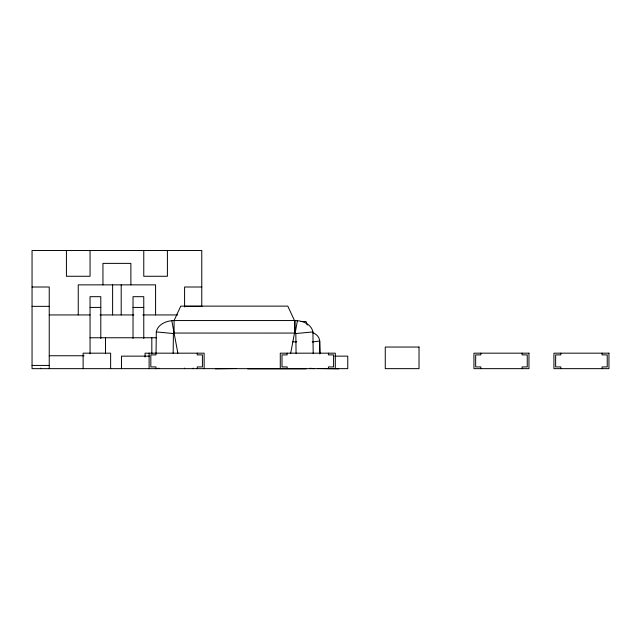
<?xml version="1.0" encoding="UTF-8"?>
<svg xmlns="http://www.w3.org/2000/svg" width="641" height="641" viewBox="0 0 641 641"><rect width="100%" height="100%" fill="white"/><g stroke="black" fill="none" stroke-linecap="round" stroke-linejoin="round"><path stroke-width="0.96" d="M156.043 353.68L156.308 331.918C157.806 324.05 166.868 320.628 174.08 320.548L295.156 320.548C302.36 320.628 311.43 324.05 312.92 331.918L313.193 353.68M173.158 353.327L173.407 333.536L174.08 333.056L295.325 333.072L295.822 333.536L296.07 353.327M297.408 320.764L295.156 333.056L295.156 320.548M290.694 353.255L294.483 333.056L294.483 320.548L287.793 306.126L180.77 306.126L174.08 320.548L174.08 333.056L177.877 353.255M312.239 341.99L319.691 341.004L319.514 339.69A9.839 9.839 0 0 0 312.56 332.727M236.401 368.495L215.408 368.831M295.822 333.536L312.92 331.918M155.346 368.647L159.216 368.287M32.05 287.008L49.237 287.008L49.237 368.647M201.771 287.008L184.584 287.008L184.584 306.959M32.05 306.35L49.237 306.35M184.584 306.35L201.771 306.35M90.052 307.424L100.797 307.424M133.024 307.424L143.768 307.424M49.237 314.939L90.052 314.939M99.988 314.939L133.825 314.939M142.783 314.939L177.621 314.939M301.062 321.462L306.005 321.462L307.215 325.107M90.044 337.759L156.652 337.759M292.753 341.869L296.727 341.869M49.237 355.755L84.083 355.755M149.369 356.14L121.469 356.14L121.469 368.647M334.81 356.14L347.759 356.14L347.759 368.647L32.05 368.647L32.05 250.487L201.771 250.487L201.771 306.534M32.05 365.426L49.237 365.426M247.706 368.831L306.005 368.831M338.664 368.831L317.672 368.495M156.308 331.918L173.407 333.536M310.02 368.287L313.882 368.647M171.828 320.764L174.08 333.056M319.987 353.552L319.691 341.004L319.803 354M602.075 353.175L602.075 354.89L607.227 354.89L607.227 366.932L602.075 366.932L602.075 368.647M560.803 353.175L560.803 354.89L555.643 354.89L555.643 366.932L560.803 366.932L560.803 368.647M522.086 353.175L522.086 354.89L527.247 354.89L527.247 366.932L522.086 366.932L522.086 368.647M480.822 353.175L480.822 354.89L475.662 354.89L475.662 366.932L480.822 366.932L480.822 368.647M335.307 368.647L335.307 353.175L280.285 353.175L280.285 368.647M328.432 353.175L328.432 354.89L333.584 354.89L333.584 366.932L328.432 366.932L328.432 368.647M287.16 353.175L287.16 354.89L282 354.89L282 366.932L287.16 366.932L287.16 368.647M204.134 368.647L204.134 353.175L145.066 353.175L145.066 357.045M197.252 353.175L197.252 354.89L202.412 354.89L202.412 366.932L197.252 366.932L197.252 368.647M193.173 368.094L193.173 368.647M184.584 368.094L184.584 368.647M167.397 250.487L167.397 276.271L143.768 276.271L143.768 250.487M155.987 353.175L155.987 354.89L150.827 354.89L150.827 366.932L155.987 366.932L155.987 368.647M155.579 314.939L155.579 284.86L78.242 284.86L78.242 314.939M151.821 337.759L151.821 353.776M149.105 353.175L149.105 368.647M143.768 338.448L143.768 296.679L133.024 296.679L133.024 338.448M130.876 284.86L130.876 263.379L102.945 263.379L102.945 284.86M121.205 284.86L121.205 314.939M112.616 284.86L112.616 314.939M110.637 368.647L110.637 353.175L83.122 353.175L83.122 368.647M105.493 337.759L105.493 353.776M100.797 338.448L100.797 296.679L90.052 296.679L90.052 353.768M90.052 250.487L90.052 276.271L66.424 276.271L66.424 250.487M40.647 368.094L40.647 368.647M419.022 347.045L385.265 347.045L385.265 368.647L419.022 368.647L419.022 347.045M528.961 353.175L473.939 353.175L473.939 368.647L528.961 368.647L528.961 353.175M608.95 353.175L553.928 353.175L553.928 368.647L608.95 368.647L608.95 353.175"/></g></svg>
